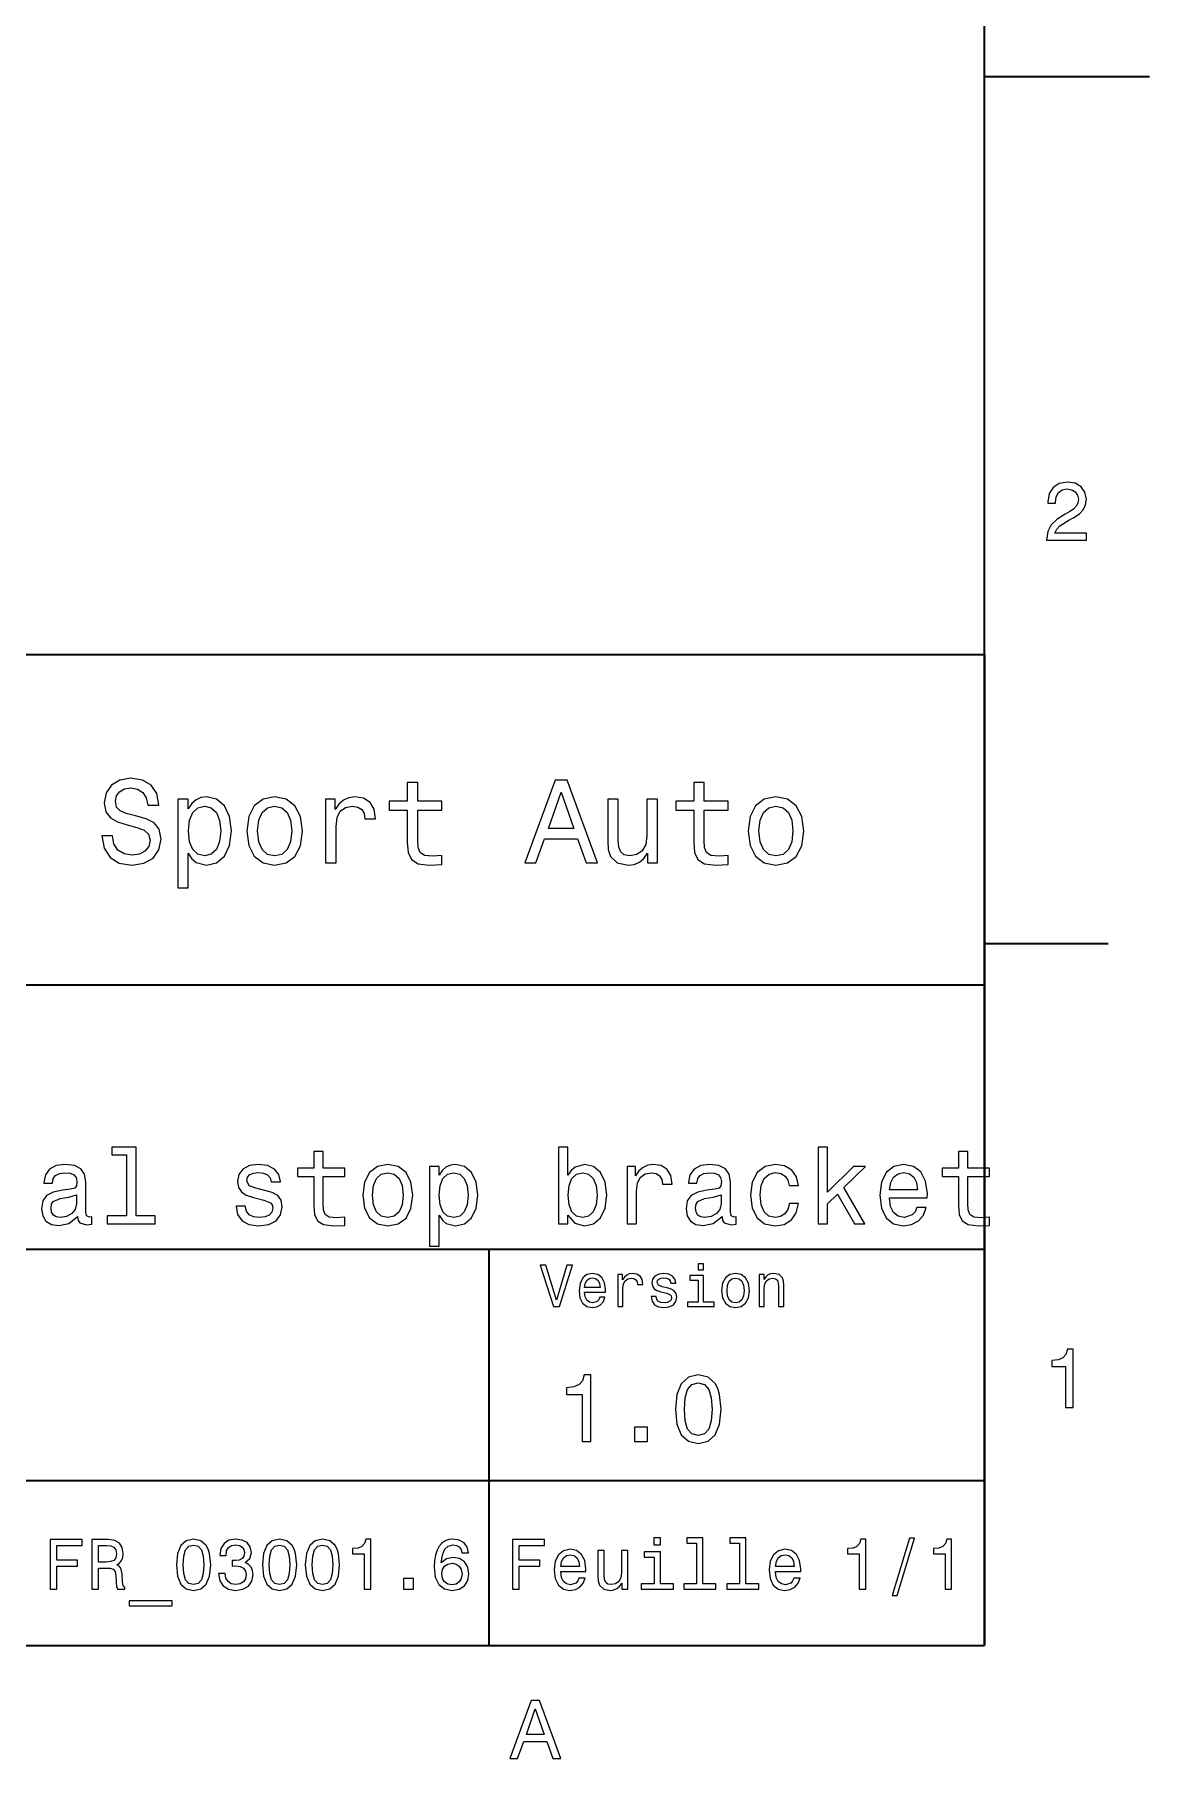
# Model space of a CAD drawing. Extents: x 0 to 297, y 0 to 210.
# Drawn here: x 229.5 to 297, y 3.2 to 107.5 of the extents above; entities that cross this region are included whole.
import ezdxf

# ---------------------------------------------------------------- set-up
doc = ezdxf.new("R2010")
doc.units = 0

msp = doc.modelspace()

# ---------------------------------------------------------------- linework, layer by layer
at = {"color": 7, "lineweight": 35}
for p, q in [((287, 10), (287, 200)), ((97, 70), (287, 70)), ((287, 70), (287, 10)), ((162, 50), (287, 50)), ((162, 34), (287, 34)), ((257, 10), (257, 34)), ((162, 20), (287, 20)), ((10, 10), (287, 10)), ((97, 10), (287, 10))]:
    msp.add_line(p, q, dxfattribs=at)
at = {"color": 7, "lineweight": 35, "ltscale": 0.25}
msp.add_line((287, 105), (297, 105), dxfattribs=at)
at = {"color": 7, "lineweight": 35, "ltscale": 0.1875}
msp.add_line((287, 52.5), (294.5, 52.5), dxfattribs=at)
at = {"color": 7, "lineweight": 13}
for points in [[(290.76947, 76.916786), (293.175079, 76.916786), (293.175079, 77.350502), (291.273773, 77.350502), (291.3797, 77.587532), (291.561249, 77.784218), (292.121033, 78.142288), (292.418579, 78.293587), (292.751434, 78.510445), (292.988464, 78.762604), (293.124634, 79.060158), (293.175079, 79.398056), (293.089355, 79.821686), (292.852325, 80.154541), (292.489197, 80.366356), (292.020172, 80.442001), (291.536041, 80.35627), (291.167877, 80.119232), (290.930847, 79.740997), (290.850159, 79.241714), (290.850159, 79.171112), (291.309082, 79.171112), (291.309082, 79.211456), (291.354462, 79.554398), (291.490631, 79.806557), (291.707489, 79.967941), (291.994965, 80.023415), (292.287476, 79.972984), (292.504333, 79.846901), (292.645538, 79.650215), (292.695984, 79.403099), (292.660675, 79.171112), (292.56485, 78.974426), (292.403473, 78.802956), (292.181549, 78.651657), (291.884003, 78.490273), (291.389771, 78.177589), (291.041779, 77.844742), (290.835022, 77.441284), (290.76947, 76.931915)], [(234.20462, 59.030979), (233.548996, 59.030979), (233.693085, 58.267288), (234.053314, 57.70533), (234.608078, 57.366714), (235.357361, 57.244236), (236.099426, 57.359509), (236.654175, 57.67651), (237.007202, 58.17363), (237.136902, 58.82925), (237.028824, 59.420029), (236.726227, 59.801872), (236.236313, 60.054031), (235.580704, 60.241352), (235.018738, 60.378242), (234.651306, 60.536743), (234.442368, 60.767288), (234.377533, 61.127522), (234.442368, 61.451729), (234.629684, 61.696686), (234.917877, 61.862389), (235.314133, 61.920029), (235.71759, 61.84798), (236.034592, 61.653458), (236.24353, 61.32925), (236.344391, 60.889767), (237, 60.889767), (237, 60.904179), (236.884735, 61.581409), (236.546112, 62.085732), (236.01297, 62.402737), (235.292511, 62.510807), (234.644104, 62.402737), (234.139771, 62.100143), (233.815567, 61.631844), (233.700287, 61.026657), (233.793961, 60.486309), (234.067734, 60.118874), (234.5, 59.873917), (235.09079, 59.6866), (235.674362, 59.520893), (236.113831, 59.362389), (236.380402, 59.131844), (236.47406, 58.757202), (236.387619, 58.375359), (236.164276, 58.087173), (235.825653, 57.907059), (235.386169, 57.849422), (234.896255, 57.928673), (234.521622, 58.159222), (234.283875, 58.533859)], [(252.05043, 60.579971), (252.05043, 58.64193), (252.093658, 58.015129), (252.29538, 57.582851), (252.698853, 57.330688), (253.383286, 57.244236), (254.132568, 57.280258), (254.132568, 57.827808), (253.585022, 57.78458), (253.087891, 57.842216), (252.82132, 58.022331), (252.706055, 58.324928), (252.684448, 58.75), (252.684448, 60.579971), (254.132568, 60.579971), (254.132568, 61.120316), (252.684448, 61.120316), (252.684448, 62.251438), (252.05043, 62.251438), (252.05043, 61.120316), (250.955322, 61.120316), (250.955322, 60.579971)], [(259.175781, 57.381123), (259.838623, 57.381123), (260.364563, 58.850864), (262.360229, 58.850864), (262.886169, 57.381123), (263.563416, 57.381123), (261.733429, 62.388329), (260.998566, 62.388329)], [(260.595093, 59.463257), (261.365997, 61.667866), (262.136902, 59.463257)], [(269.399109, 60.579971), (269.399109, 58.64193), (269.442352, 58.015129), (269.644073, 57.582851), (270.047546, 57.330688), (270.731995, 57.244236), (271.481262, 57.280258), (271.481262, 57.827808), (270.933716, 57.78458), (270.436584, 57.842216), (270.170013, 58.022331), (270.054749, 58.324928), (270.033142, 58.75), (270.033142, 60.579971), (271.481262, 60.579971), (271.481262, 61.120316), (270.033142, 61.120316), (270.033142, 62.251438), (269.399109, 62.251438), (269.399109, 61.120316), (268.304016, 61.120316), (268.304016, 60.579971)], [(238.786743, 60.652016), (238.786743, 61.25), (238.15274, 61.25), (238.15274, 55.882565), (238.786743, 55.882565), (238.786743, 57.971901), (239.010101, 57.633286), (239.262253, 57.409943), (239.896271, 57.244236), (240.50145, 57.381123), (240.976959, 57.791786), (241.286743, 58.440201), (241.402023, 59.319164), (241.286743, 60.190922), (240.976959, 60.839336), (240.50145, 61.242794), (239.896271, 61.386887), (239.550446, 61.343658), (239.255051, 61.206772), (239.002899, 60.976223)], [(239.788193, 57.8134), (239.363129, 57.907059), (239.053314, 58.195244), (238.858795, 58.663544), (238.793945, 59.319164), (238.858795, 59.967579), (239.053314, 60.435879), (239.363129, 60.716858), (239.788193, 60.817722), (240.177246, 60.716858), (240.48703, 60.428673), (240.681564, 59.960373), (240.753601, 59.319164), (240.681564, 58.67075), (240.48703, 58.195244), (240.177246, 57.907059)], [(242.338623, 59.311958), (242.453888, 58.432995), (242.785309, 57.78458), (243.311249, 57.381123), (244.017303, 57.244236), (244.716141, 57.381123), (245.242081, 57.777374), (245.573486, 58.425793), (245.695969, 59.311958), (245.573486, 60.190922), (245.242081, 60.846542), (244.716141, 61.242794), (244.017303, 61.386887), (243.311249, 61.242794), (242.785309, 60.839336), (242.453888, 60.190922)], [(242.98703, 59.319164), (243.05188, 59.967579), (243.253601, 60.435879), (243.57782, 60.72406), (244.017303, 60.824928), (244.449585, 60.72406), (244.773773, 60.443081), (244.97551, 59.967579), (245.047546, 59.319164), (244.97551, 58.663544), (244.773773, 58.188038), (244.449585, 57.899853), (244.017303, 57.806194), (243.57782, 57.899853), (243.253601, 58.188038), (243.05188, 58.663544)], [(247.100861, 57.381123), (247.734863, 57.381123), (247.734863, 59.592937), (247.799713, 60.12608), (247.994232, 60.507923), (248.311249, 60.738472), (248.736313, 60.817722), (249.053314, 60.767288), (249.291077, 60.623199), (249.435165, 60.378242), (249.485596, 60.046829), (250.126801, 60.046829), (250.040344, 60.630402), (249.802597, 61.048271), (249.406342, 61.30043), (248.865997, 61.386887), (248.498566, 61.32925), (248.181549, 61.185158), (247.900574, 60.940201), (247.677246, 60.608788), (247.677246, 61.25), (247.100861, 61.25)], [(267.194519, 61.25), (266.560516, 61.25), (266.560516, 59.016571), (266.488464, 58.497837), (266.279541, 58.123196), (265.955322, 57.892651), (265.530243, 57.820602), (265.19165, 57.878242), (264.975494, 58.051151), (264.853027, 58.346542), (264.824219, 58.764408), (264.824219, 61.25), (264.190186, 61.25), (264.190186, 58.706772), (264.211792, 58.195244), (264.348694, 57.770172), (264.766571, 57.381123), (265.436584, 57.244236), (265.796814, 57.294666), (266.106628, 57.424351), (266.373199, 57.647694), (266.589325, 57.971901), (266.589325, 57.381123), (267.194519, 57.381123)], [(272.698853, 59.311958), (272.814117, 58.432995), (273.145508, 57.78458), (273.671448, 57.381123), (274.377502, 57.244236), (275.076355, 57.381123), (275.602295, 57.777374), (275.933716, 58.425793), (276.056183, 59.311958), (275.933716, 60.190922), (275.602295, 60.846542), (275.076355, 61.242794), (274.377502, 61.386887), (273.671448, 61.242794), (273.145508, 60.839336), (272.814117, 60.190922)], [(273.34726, 59.319164), (273.412109, 59.967579), (273.613831, 60.435879), (273.938019, 60.72406), (274.377502, 60.824928), (274.809784, 60.72406), (275.134003, 60.443081), (275.335724, 59.967579), (275.407776, 59.319164), (275.335724, 58.663544), (275.134003, 58.188038), (274.809784, 57.899853), (274.377502, 57.806194), (273.938019, 57.899853), (273.613831, 58.188038), (273.412109, 58.663544)], [(235.051163, 39.706051), (235.051163, 36.010086), (233.877533, 36.010086), (233.877533, 35.530258), (236.78891, 35.530258), (236.78891, 36.010086), (235.621765, 36.010086), (235.621765, 40.185879), (234.156342, 40.185879), (234.156342, 39.706051)], [(246.391937, 38.409222), (246.391937, 36.664986), (246.430847, 36.100864), (246.612396, 35.711815), (246.97551, 35.484871), (247.591507, 35.407059), (248.265854, 35.43948), (248.265854, 35.932274), (247.773056, 35.893372), (247.325653, 35.945244), (247.085739, 36.107349), (246.981995, 36.379681), (246.96254, 36.762245), (246.96254, 38.409222), (248.265854, 38.409222), (248.265854, 38.895531), (246.96254, 38.895531), (246.96254, 39.913544), (246.391937, 39.913544), (246.391937, 38.895531), (245.406342, 38.895531), (245.406342, 38.409222)], [(261.778809, 36.068443), (262.200287, 35.569164), (262.777374, 35.407059), (263.322052, 35.530258), (263.75647, 35.899857), (264.028809, 36.489914), (264.132568, 37.274494), (264.028809, 38.059078), (263.75, 38.642651), (263.322052, 39.005764), (262.777374, 39.135445), (262.206787, 38.966858), (261.973328, 38.759365), (261.778809, 38.480545), (261.778809, 40.185879), (261.208221, 40.185879), (261.208221, 35.530258), (261.778809, 35.530258)], [(276.932281, 35.530258), (277.502869, 35.530258), (277.502869, 36.755764), (278.099426, 37.332851), (279.123901, 35.530258), (279.765869, 35.530258), (278.488464, 37.728386), (279.798279, 39.012245), (279.078522, 39.012245), (277.502869, 37.443081), (277.502869, 40.185879), (276.932281, 40.185879)], [(285.426514, 38.409222), (285.426514, 36.664986), (285.465424, 36.100864), (285.646973, 35.711815), (286.010071, 35.484871), (286.626099, 35.407059), (287.300415, 35.43948), (287.300415, 35.932274), (286.807617, 35.893372), (286.360229, 35.945244), (286.1203, 36.107349), (286.016571, 36.379681), (285.997131, 36.762245), (285.997131, 38.409222), (287.300415, 38.409222), (287.300415, 38.895531), (285.997131, 38.895531), (285.997131, 39.913544), (285.426514, 39.913544), (285.426514, 38.895531), (284.440918, 38.895531), (284.440918, 38.409222)], [(232.081421, 35.98415), (232.081421, 35.964695), (232.113831, 35.744236), (232.211105, 35.588615), (232.619598, 35.465416), (232.937317, 35.517288), (232.937317, 35.958214), (232.801163, 35.938759), (232.619598, 36.023052), (232.587189, 36.282421), (232.587189, 38.085014), (232.509369, 38.545387), (232.282425, 38.869595), (231.886902, 39.064121), (231.329254, 39.135445), (230.784592, 39.057636), (230.382568, 38.837173), (230.1297, 38.493515), (230.045395, 38.039623), (230.045395, 38.000721), (230.557648, 38.000721), (230.603027, 38.273052), (230.745682, 38.467579), (230.979111, 38.584293), (231.309814, 38.629681), (231.627533, 38.59726), (231.854477, 38.5), (231.990631, 38.331409), (232.036041, 38.09798), (232.010101, 37.825645), (231.906342, 37.68948), (231.646973, 37.624638), (231.160675, 37.572765), (230.603027, 37.456051), (230.207489, 37.248558), (229.97406, 36.924351), (229.90274, 36.444523), (229.96759, 36.016571), (230.168594, 35.698845), (230.492798, 35.497837), (230.940216, 35.426514), (231.543243, 35.562679)], [(243.42868, 37.559795), (242.877533, 37.68948), (242.469025, 37.838615), (242.332855, 38.143372), (242.371765, 38.357346), (242.507935, 38.512966), (242.728394, 38.610229), (243.046112, 38.649136), (243.350861, 38.610229), (243.59079, 38.493515), (243.746399, 38.318443), (243.811249, 38.085014), (244.368881, 38.085014), (244.368881, 38.09798), (244.271622, 38.519451), (244.005768, 38.850143), (243.59079, 39.057636), (243.046112, 39.135445), (242.494965, 39.057636), (242.092941, 38.843658), (241.840057, 38.525936), (241.762253, 38.123917), (241.820618, 37.734871), (242.002167, 37.462536), (242.300446, 37.268009), (242.734879, 37.131844), (243.370331, 36.976223), (243.759369, 36.814121), (243.863129, 36.684437), (243.902023, 36.489914), (243.843658, 36.25), (243.688049, 36.068443), (243.435165, 35.951729), (243.097992, 35.912823), (242.741364, 35.951729), (242.481995, 36.087894), (242.306915, 36.308357), (242.235596, 36.61311), (241.684448, 36.61311), (241.775223, 36.094379), (242.041077, 35.7183), (242.46254, 35.491352), (243.046112, 35.407059), (243.655624, 35.491352), (244.103027, 35.7183), (244.375366, 36.081409), (244.472626, 36.554752), (244.401306, 36.963257), (244.200287, 37.242073), (243.869598, 37.42363)], [(249.361679, 37.268009), (249.465424, 36.476944), (249.763702, 35.893372), (250.23703, 35.530258), (250.872482, 35.407059), (251.501434, 35.530258), (251.974792, 35.886887), (252.273056, 36.470459), (252.383301, 37.268009), (252.273056, 38.059078), (251.974792, 38.649136), (251.501434, 39.005764), (250.872482, 39.135445), (250.23703, 39.005764), (249.763702, 38.642651), (249.465424, 38.059078)], [(249.945251, 37.274494), (250.003601, 37.858067), (250.185165, 38.279537), (250.476959, 38.538902), (250.872482, 38.629681), (251.261536, 38.538902), (251.553314, 38.286022), (251.734863, 37.858067), (251.799713, 37.274494), (251.734863, 36.684437), (251.553314, 36.256481), (251.261536, 35.997116), (250.872482, 35.912823), (250.476959, 35.997116), (250.185165, 36.256481), (250.003601, 36.684437)], [(253.971909, 38.474064), (253.971909, 39.012245), (253.401306, 39.012245), (253.401306, 34.181557), (253.971909, 34.181557), (253.971909, 36.061958), (254.172913, 35.757202), (254.399857, 35.556194), (254.970459, 35.407059), (255.515137, 35.530258), (255.943085, 35.899857), (256.221924, 36.483429), (256.325653, 37.274494), (256.221924, 38.059078), (255.943085, 38.642651), (255.515137, 39.005764), (254.970459, 39.135445), (254.659225, 39.096542), (254.393372, 38.973343), (254.166428, 38.76585)], [(254.873199, 35.919308), (254.490631, 36.003601), (254.211823, 36.262966), (254.036743, 36.684437), (253.978394, 37.274494), (254.036743, 37.858067), (254.211823, 38.279537), (254.490631, 38.532421), (254.873199, 38.623199), (255.223343, 38.532421), (255.502167, 38.273052), (255.677246, 37.851585), (255.742081, 37.274494), (255.677246, 36.690922), (255.502167, 36.262966), (255.223343, 36.003601)], [(263.549011, 37.274494), (263.484161, 36.690922), (263.309082, 36.262966), (263.030273, 36.003601), (262.680115, 35.919308), (262.297546, 36.003601), (262.018738, 36.262966), (261.843658, 36.684437), (261.785309, 37.274494), (261.843658, 37.858067), (262.018738, 38.279537), (262.297546, 38.532421), (262.680115, 38.623199), (263.030273, 38.532421), (263.309082, 38.273052), (263.484161, 37.851585)], [(265.358063, 35.530258), (265.92868, 35.530258), (265.92868, 37.520893), (265.98703, 38.000721), (266.162109, 38.344379), (266.447418, 38.551872), (266.829956, 38.623199), (267.115265, 38.577808), (267.329254, 38.448124), (267.458923, 38.227665), (267.504333, 37.929394), (268.081421, 37.929394), (268.003601, 38.454609), (267.789612, 38.830692), (267.432983, 39.057636), (266.946686, 39.135445), (266.615997, 39.083572), (266.330688, 38.953888), (266.07782, 38.733429), (265.876801, 38.435158), (265.876801, 39.012245), (265.358063, 39.012245)], [(271.115997, 35.98415), (271.115997, 35.964695), (271.148407, 35.744236), (271.245667, 35.588615), (271.654175, 35.465416), (271.971893, 35.517288), (271.971893, 35.958214), (271.835754, 35.938759), (271.654175, 36.023052), (271.621765, 36.282421), (271.621765, 38.085014), (271.543945, 38.545387), (271.317017, 38.869595), (270.921478, 39.064121), (270.363831, 39.135445), (269.819153, 39.057636), (269.417145, 38.837173), (269.164276, 38.493515), (269.079956, 38.039623), (269.079956, 38.000721), (269.592224, 38.000721), (269.637604, 38.273052), (269.780273, 38.467579), (270.013672, 38.584293), (270.344391, 38.629681), (270.662109, 38.59726), (270.889038, 38.5), (271.025208, 38.331409), (271.070618, 38.09798), (271.044678, 37.825645), (270.940918, 37.68948), (270.681549, 37.624638), (270.195251, 37.572765), (269.637604, 37.456051), (269.242065, 37.248558), (269.008636, 36.924351), (268.937317, 36.444523), (269.002167, 36.016571), (269.203186, 35.698845), (269.527374, 35.497837), (269.974792, 35.426514), (270.57782, 35.562679)], [(275.168579, 37.858067), (275.732727, 37.858067), (275.615997, 38.376801), (275.337158, 38.785301), (274.90274, 39.038185), (274.338623, 39.135445), (273.716125, 39.005764), (273.242798, 38.642651), (272.944519, 38.052593), (272.84079, 37.261528), (272.938049, 36.476944), (273.229828, 35.893372), (273.690186, 35.530258), (274.319153, 35.407059), (274.876801, 35.504322), (275.311249, 35.776657), (275.609497, 36.204609), (275.739197, 36.775215), (275.194519, 36.775215), (275.09726, 36.412102), (274.91571, 36.139767), (274.656342, 35.97118), (274.338623, 35.919308), (273.943085, 36.003601), (273.657776, 36.262966), (273.482727, 36.684437), (273.424347, 37.280979), (273.482727, 37.864552), (273.664276, 38.286022), (273.956055, 38.545387), (274.338623, 38.636166), (274.675781, 38.577808), (274.92868, 38.428673), (275.09726, 38.182274)], [(281.257202, 37.105907), (283.539612, 37.105907), (283.546112, 37.371758), (283.442352, 38.117435), (283.157043, 38.675072), (282.703186, 39.012245), (282.100159, 39.135445), (281.510071, 39.005764), (281.056213, 38.642651), (280.764404, 38.052593), (280.660645, 37.274494), (280.757935, 36.476944), (281.049713, 35.893372), (281.497131, 35.530258), (282.080688, 35.407059), (282.586456, 35.491352), (283.001434, 35.711815), (283.306213, 36.061958), (283.481262, 36.528816), (282.917145, 36.528816), (282.800415, 36.269451), (282.631836, 36.074928), (282.152008, 35.919308), (281.78241, 35.990631), (281.503601, 36.217579), (281.322052, 36.587173), (281.257202, 37.086452)], [(281.257202, 37.585735), (281.328522, 38.033138), (281.503601, 38.363831), (281.76947, 38.564842), (282.119598, 38.636166), (282.463257, 38.564842), (282.729095, 38.363831), (282.891205, 38.033138), (282.949585, 37.585735)], [(232.016571, 36.749279), (231.938766, 36.412102), (231.731277, 36.152737), (231.420044, 35.98415), (231.037476, 35.925793), (230.791077, 35.958214), (230.615997, 36.061958), (230.505768, 36.243515), (230.473358, 36.496395), (230.499283, 36.723343), (230.603027, 36.885445), (231.018021, 37.067001), (231.543243, 37.14481), (232.016571, 37.30043)], [(271.051147, 36.749279), (270.973328, 36.412102), (270.765869, 36.152737), (270.45462, 35.98415), (270.072052, 35.925793), (269.825653, 35.958214), (269.650574, 36.061958), (269.540344, 36.243515), (269.507935, 36.496395), (269.533875, 36.723343), (269.637604, 36.885445), (270.052612, 37.067001), (270.57782, 37.14481), (271.051147, 37.30043)], [(261.71109, 33.03458), (261.08429, 30.905619), (260.439484, 33.03458), (260.09726, 33.03458), (260.904175, 30.530979), (261.264404, 30.530979), (262.053314, 33.03458)], [(262.784576, 31.40634), (264.052582, 31.40634), (264.056183, 31.554033), (263.998566, 31.9683), (263.840057, 32.278099), (263.587891, 32.465416), (263.252869, 32.533859), (262.925079, 32.461815), (262.672913, 32.260086), (262.510803, 31.932276), (262.453156, 31.5), (262.507202, 31.056915), (262.669312, 30.732708), (262.917877, 30.530979), (263.242065, 30.462536), (263.523041, 30.509365), (263.753601, 30.631844), (263.922913, 30.826368), (264.020172, 31.085733), (263.706787, 31.085733), (263.641937, 30.941643), (263.548279, 30.833572), (263.281708, 30.747118), (263.076355, 30.786743), (262.921478, 30.912823), (262.820618, 31.118155), (262.784576, 31.395533)], [(264.794678, 30.530979), (265.111664, 30.530979), (265.111664, 31.636887), (265.144104, 31.903458), (265.241364, 32.094379), (265.399841, 32.209652), (265.612396, 32.249279), (265.770905, 32.224064), (265.889771, 32.152016), (265.961823, 32.029537), (265.98703, 31.863832), (266.307648, 31.863832), (266.264404, 32.155621), (266.145538, 32.364552), (265.947418, 32.490635), (265.677246, 32.533859), (265.49353, 32.505043), (265.335022, 32.432995), (265.194519, 32.310516), (265.082855, 32.144814), (265.082855, 32.465416), (264.794678, 32.465416)], [(267.791779, 31.658501), (267.485596, 31.730547), (267.258636, 31.8134), (267.182983, 31.982708), (267.20462, 32.101585), (267.280273, 32.188038), (267.40274, 32.242073), (267.579254, 32.263687), (267.748566, 32.242073), (267.881836, 32.177231), (267.968292, 32.079971), (268.004333, 31.950287), (268.314117, 31.950287), (268.314117, 31.957493), (268.260101, 32.191643), (268.112396, 32.375359), (267.881836, 32.490635), (267.579254, 32.533859), (267.273041, 32.490635), (267.049713, 32.371758), (266.90921, 32.195244), (266.865997, 31.971901), (266.898407, 31.755764), (266.999268, 31.604465), (267.164978, 31.496397), (267.406342, 31.420748), (267.759369, 31.334293), (267.975494, 31.244236), (268.033142, 31.17219), (268.054749, 31.064121), (268.022339, 30.930836), (267.935883, 30.829971), (267.79538, 30.765129), (267.608063, 30.743515), (267.409943, 30.765129), (267.265839, 30.840778), (267.168579, 30.963255), (267.128967, 31.132565), (266.822754, 31.132565), (266.873199, 30.844379), (267.020905, 30.635447), (267.255035, 30.509365), (267.579254, 30.462536), (267.917877, 30.509365), (268.166412, 30.635447), (268.317719, 30.837175), (268.371765, 31.100143), (268.332123, 31.327089), (268.220459, 31.481987), (268.036743, 31.582851)], [(269.981995, 30.79755), (269.981995, 32.400574), (269.167877, 32.400574), (269.167877, 32.130402), (269.664978, 32.130402), (269.664978, 30.79755), (269.016571, 30.79755), (269.016571, 30.530979), (270.637604, 30.530979), (270.637604, 30.79755)], [(269.992798, 33.117435), (269.657776, 33.117435), (269.657776, 32.757202), (269.992798, 32.757202)], [(271.087891, 31.496397), (271.145538, 31.056915), (271.311249, 30.732708), (271.574219, 30.530979), (271.927246, 30.462536), (272.276672, 30.530979), (272.539612, 30.729107), (272.705322, 31.053314), (272.766571, 31.496397), (272.705322, 31.935879), (272.539612, 32.263687), (272.276672, 32.461815), (271.927246, 32.533859), (271.574219, 32.461815), (271.311249, 32.260086), (271.145538, 31.935879)], [(273.350159, 30.530979), (273.667145, 30.530979), (273.667145, 31.647694), (273.699554, 31.903458), (273.804047, 32.090778), (273.966125, 32.206051), (274.182281, 32.249279), (274.355194, 32.213257), (274.463257, 32.115993), (274.517303, 31.95389), (274.535309, 31.737751), (274.535309, 30.530979), (274.852295, 30.530979), (274.852295, 31.802593), (274.837891, 32.058357), (274.773041, 32.270893), (274.560516, 32.465416), (274.229095, 32.533859), (274.04538, 32.508644), (273.890503, 32.440201), (273.757202, 32.324928), (273.65274, 32.170029), (273.65274, 32.465416), (273.350159, 32.465416)], [(262.784576, 31.672911), (262.824219, 31.921469), (262.921478, 32.105186), (263.069153, 32.216858), (263.263702, 32.256485), (263.45462, 32.216858), (263.602295, 32.105186), (263.692352, 31.921469), (263.724792, 31.672911)], [(271.412109, 31.5), (271.444519, 31.824207), (271.54538, 32.058357), (271.707489, 32.20245), (271.927246, 32.25288), (272.143372, 32.20245), (272.305481, 32.061958), (272.406342, 31.824207), (272.442352, 31.5), (272.406342, 31.17219), (272.305481, 30.934437), (272.143372, 30.790344), (271.927246, 30.743515), (271.707489, 30.790344), (271.54538, 30.934437), (271.444519, 31.17219)], [(291.909241, 24.416786), (292.368164, 24.416786), (292.368164, 27.942001), (292.025208, 27.942001), (291.934448, 27.634365), (291.752899, 27.427593), (291.475525, 27.306557), (291.092224, 27.266211), (291.092224, 26.90814), (291.909241, 26.90814)], [(262.631134, 22.360231), (263.155609, 22.360231), (263.155609, 26.38905), (262.763702, 26.38905), (262.659943, 26.037464), (262.452454, 25.801153), (262.135437, 25.662825), (261.697418, 25.616714), (261.697418, 25.207493), (262.631134, 25.207493)], [(268.285309, 24.314121), (268.371765, 23.409224), (268.642639, 22.763689), (269.074921, 22.371759), (269.674347, 22.244957), (270.268005, 22.371759), (270.700287, 22.763689), (270.965424, 23.409224), (271.057648, 24.314121), (270.965424, 25.213257), (270.855896, 25.570606), (270.700287, 25.864553), (270.268005, 26.256485), (269.674347, 26.38905), (269.074921, 26.256485), (268.642639, 25.858791), (268.371765, 25.213257)], [(268.838623, 24.314121), (268.884735, 25.011528), (269.028809, 25.51297), (269.288177, 25.806917), (269.674347, 25.910664), (270.054749, 25.806917), (270.314117, 25.51297), (270.458221, 25.011528), (270.504333, 24.314121), (270.458221, 23.610952), (270.314117, 23.10951), (270.054749, 22.815563), (269.674347, 22.717581), (269.288177, 22.815563), (269.028809, 23.10951), (268.884735, 23.610952)], [(265.806915, 22.360231), (266.602295, 22.360231), (266.602295, 23.219021), (265.806915, 23.219021)], [(230.414978, 13.428675), (230.817001, 13.428675), (230.817001, 14.807637), (232.079254, 14.807637), (232.079254, 15.166427), (230.817001, 15.166427), (230.817001, 16.065563), (232.368881, 16.065563), (232.368881, 16.428675), (230.414978, 16.428675)], [(232.939484, 13.428675), (233.341492, 13.428675), (233.341492, 14.695246), (233.752167, 14.695246), (234.054749, 14.682277), (234.244965, 14.621758), (234.348709, 14.479107), (234.391937, 14.224064), (234.413544, 13.835014), (234.439484, 13.579971), (234.491348, 13.428675), (234.945251, 13.428675), (234.945251, 13.510807), (234.845825, 13.631845), (234.811234, 13.856628), (234.780975, 14.340778), (234.707489, 14.699568), (234.608063, 14.81196), (234.452454, 14.894093), (234.625366, 15.002162), (234.746399, 15.153459), (234.824203, 15.34366), (234.850143, 15.572767), (234.789627, 15.93588), (234.616714, 16.208214), (234.331406, 16.372478), (233.942368, 16.428675), (232.939484, 16.428675)], [(233.829971, 16.061239), (234.093658, 16.035303), (234.279541, 15.953171), (234.396255, 15.801874), (234.435165, 15.564121), (234.391937, 15.313401), (234.275223, 15.162104), (234.07637, 15.084294), (233.804031, 15.06268), (233.341492, 15.06268), (233.341492, 16.061239)], [(238.066284, 14.894093), (238.131119, 14.215418), (238.33429, 13.731268), (238.658508, 13.43732), (239.108063, 13.342219), (239.553314, 13.43732), (239.877518, 13.731268), (240.07637, 14.215418), (240.145538, 14.894093), (240.07637, 15.568444), (239.994232, 15.836456), (239.877518, 16.056917), (239.553314, 16.350864), (239.108063, 16.450289), (238.658508, 16.350864), (238.33429, 16.052593), (238.131119, 15.568444)], [(238.481262, 14.894093), (238.515854, 15.417148), (238.623917, 15.793228), (238.818451, 16.013689), (239.108063, 16.091499), (239.393372, 16.013689), (239.587891, 15.793228), (239.695969, 15.417148), (239.730545, 14.894093), (239.695969, 14.366715), (239.587891, 13.990634), (239.393372, 13.770173), (239.108063, 13.696686), (238.818451, 13.770173), (238.623917, 13.990634), (238.515854, 14.366715)], [(240.621033, 14.371037), (240.621033, 14.340778), (240.690201, 13.925793), (240.893372, 13.614553), (241.213257, 13.415707), (241.636887, 13.342219), (242.086456, 13.415707), (242.42363, 13.605908), (242.639771, 13.908502), (242.717575, 14.297551), (242.682999, 14.552594), (242.587891, 14.760087), (242.432281, 14.92003), (242.224792, 15.036744), (242.505768, 15.270173), (242.605194, 15.641932), (242.540344, 15.979107), (242.354462, 16.23415), (242.05188, 16.394093), (241.636887, 16.450289), (241.247833, 16.381124), (240.94957, 16.190922), (240.755051, 15.888329), (240.690201, 15.486312), (240.690201, 15.456053), (241.074921, 15.456053), (241.109512, 15.73271), (241.221909, 15.931557), (241.403458, 16.052593), (241.658508, 16.095821), (241.883286, 16.061239), (242.047546, 15.970462), (242.146973, 15.823487), (242.185883, 15.62464), (242.146973, 15.412825), (242.043228, 15.270173), (241.861679, 15.183718), (241.61528, 15.157782), (241.446686, 15.162104), (241.446686, 14.820605), (241.658508, 14.829251), (241.930832, 14.790346), (242.134003, 14.6866), (242.255051, 14.518012), (242.298279, 14.297551), (242.250717, 14.04683), (242.125366, 13.860951), (241.926514, 13.744237), (241.662827, 13.705332), (241.390488, 13.748559), (241.19165, 13.878242), (241.066284, 14.085735), (241.018738, 14.371037)], [(243.270889, 14.894093), (243.335739, 14.215418), (243.53891, 13.731268), (243.863113, 13.43732), (244.312683, 13.342219), (244.757919, 13.43732), (245.082138, 13.731268), (245.280975, 14.215418), (245.350143, 14.894093), (245.280975, 15.568444), (245.198853, 15.836456), (245.082138, 16.056917), (244.757919, 16.350864), (244.312683, 16.450289), (243.863113, 16.350864), (243.53891, 16.052593), (243.335739, 15.568444)], [(243.685883, 14.894093), (243.720459, 15.417148), (243.828537, 15.793228), (244.023056, 16.013689), (244.312683, 16.091499), (244.597977, 16.013689), (244.792511, 15.793228), (244.900574, 15.417148), (244.935165, 14.894093), (244.900574, 14.366715), (244.792511, 13.990634), (244.597977, 13.770173), (244.312683, 13.696686), (244.023056, 13.770173), (243.828537, 13.990634), (243.720459, 14.366715)], [(245.873199, 14.894093), (245.938034, 14.215418), (246.141205, 13.731268), (246.465424, 13.43732), (246.914978, 13.342219), (247.360229, 13.43732), (247.684433, 13.731268), (247.883286, 14.215418), (247.952454, 14.894093), (247.883286, 15.568444), (247.801147, 15.836456), (247.684433, 16.056917), (247.360229, 16.350864), (246.914978, 16.450289), (246.465424, 16.350864), (246.141205, 16.052593), (245.938034, 15.568444)], [(246.288177, 14.894093), (246.322769, 15.417148), (246.430832, 15.793228), (246.625366, 16.013689), (246.914978, 16.091499), (247.200287, 16.013689), (247.394806, 15.793228), (247.502884, 15.417148), (247.53746, 14.894093), (247.502884, 14.366715), (247.394806, 13.990634), (247.200287, 13.770173), (246.914978, 13.696686), (246.625366, 13.770173), (246.430832, 13.990634), (246.322769, 14.366715)], [(249.439484, 13.428675), (249.832855, 13.428675), (249.832855, 16.450289), (249.53891, 16.450289), (249.46109, 16.1866), (249.305481, 16.009367), (249.067719, 15.905621), (248.739197, 15.871038), (248.739197, 15.564121), (249.439484, 15.564121)], [(255.759369, 15.620317), (255.677231, 15.970462), (255.48703, 16.229828), (255.193085, 16.394093), (254.812683, 16.450289), (254.557648, 16.420029), (254.337173, 16.337896), (254.142654, 16.203892), (253.978394, 16.013689), (253.848709, 15.775937), (253.753601, 15.486312), (253.693085, 15.144814), (253.675797, 14.760087), (253.744965, 14.146254), (253.956772, 13.701009), (254.298279, 13.432998), (254.765137, 13.342219), (255.184448, 13.42003), (255.504333, 13.623199), (255.711823, 13.943084), (255.785309, 14.349424), (255.711823, 14.760087), (255.51297, 15.075649), (255.206055, 15.274496), (254.825653, 15.34366), (254.414993, 15.257205), (254.108078, 15.010807), (254.172913, 15.486312), (254.311249, 15.82781), (254.523056, 16.030981), (254.817001, 16.100145), (255.033142, 16.065563), (255.197403, 15.974785), (255.305481, 15.823487), (255.361679, 15.620317)], [(258.414978, 13.428675), (258.817017, 13.428675), (258.817017, 14.807637), (260.079254, 14.807637), (260.079254, 15.166427), (258.817017, 15.166427), (258.817017, 16.065563), (260.368866, 16.065563), (260.368866, 16.428675), (258.414978, 16.428675)], [(261.341492, 14.479107), (262.863098, 14.479107), (262.867432, 14.656341), (262.798279, 15.153459), (262.608063, 15.525217), (262.305481, 15.75), (261.903473, 15.832133), (261.510101, 15.745678), (261.207489, 15.503603), (261.01297, 15.110231), (260.943817, 14.591499), (261.008636, 14.059798), (261.203156, 13.67075), (261.501434, 13.428675), (261.890503, 13.346542), (262.227661, 13.402739), (262.504333, 13.549712), (262.707489, 13.783141), (262.824219, 14.09438), (262.44812, 14.09438), (262.370331, 13.92147), (262.257935, 13.791787), (261.938049, 13.688041), (261.69165, 13.735591), (261.505768, 13.886888), (261.384735, 14.133286), (261.341492, 14.466139)], [(265.400574, 15.75), (265.020172, 15.75), (265.020172, 14.409943), (264.976959, 14.098703), (264.851593, 13.873919), (264.657074, 13.735591), (264.402008, 13.692364), (264.198853, 13.726946), (264.069153, 13.830692), (263.995667, 14.007925), (263.978394, 14.258646), (263.978394, 15.75), (263.597992, 15.75), (263.597992, 14.224064), (263.610962, 13.917148), (263.693085, 13.662104), (263.943817, 13.428675), (264.345825, 13.346542), (264.561951, 13.376801), (264.747833, 13.454611), (264.907776, 13.588617), (265.037476, 13.783141), (265.037476, 13.428675), (265.400574, 13.428675)], [(267.376068, 13.748559), (267.376068, 15.672191), (266.399139, 15.672191), (266.399139, 15.347983), (266.995667, 15.347983), (266.995667, 13.748559), (266.21759, 13.748559), (266.21759, 13.428675), (268.162811, 13.428675), (268.162811, 13.748559)], [(267.389038, 16.532421), (266.98703, 16.532421), (266.98703, 16.100145), (267.389038, 16.100145)], [(269.572052, 16.212536), (269.572052, 13.748559), (268.789612, 13.748559), (268.789612, 13.428675), (270.73056, 13.428675), (270.73056, 13.748559), (269.952454, 13.748559), (269.952454, 16.532421), (268.975494, 16.532421), (268.975494, 16.212536)], [(272.174347, 16.212536), (272.174347, 13.748559), (271.391937, 13.748559), (271.391937, 13.428675), (273.332855, 13.428675), (273.332855, 13.748559), (272.554749, 13.748559), (272.554749, 16.532421), (271.57782, 16.532421), (271.57782, 16.212536)], [(274.353027, 14.479107), (275.874634, 14.479107), (275.878967, 14.656341), (275.809814, 15.153459), (275.619598, 15.525217), (275.317017, 15.75), (274.914978, 15.832133), (274.521606, 15.745678), (274.219025, 15.503603), (274.024506, 15.110231), (273.955322, 14.591499), (274.020172, 14.059798), (274.214691, 13.67075), (274.51297, 13.428675), (274.902008, 13.346542), (275.239197, 13.402739), (275.515839, 13.549712), (275.719025, 13.783141), (275.835724, 14.09438), (275.459656, 14.09438), (275.381836, 13.92147), (275.26944, 13.791787), (274.949554, 13.688041), (274.703186, 13.735591), (274.517303, 13.886888), (274.39624, 14.133286), (274.353027, 14.466139)], [(279.416443, 13.428675), (279.809814, 13.428675), (279.809814, 16.450289), (279.515839, 16.450289), (279.438049, 16.1866), (279.28241, 16.009367), (279.044678, 15.905621), (278.716125, 15.871038), (278.716125, 15.564121), (279.416443, 15.564121)], [(281.42218, 13.026657), (281.720459, 13.026657), (282.766571, 16.510807), (282.463989, 16.510807)], [(284.621033, 13.428675), (285.014404, 13.428675), (285.014404, 16.450289), (284.720459, 16.450289), (284.642639, 16.1866), (284.48703, 16.009367), (284.249268, 15.905621), (283.920746, 15.871038), (283.920746, 15.564121), (284.621033, 15.564121)], [(255.365997, 14.345101), (255.318451, 14.072767), (255.197403, 13.865274), (255.002884, 13.726946), (254.760803, 13.683718), (254.505768, 13.726946), (254.311249, 13.860951), (254.185883, 14.068444), (254.146973, 14.340778), (254.190201, 14.60879), (254.311249, 14.81196), (254.510086, 14.941643), (254.778107, 14.989194), (255.011536, 14.941643), (255.197403, 14.816283), (255.318451, 14.613112)], [(261.341492, 14.798992), (261.389038, 15.097262), (261.505768, 15.317724), (261.682983, 15.45173), (261.916412, 15.49928), (262.145538, 15.45173), (262.322754, 15.317724), (262.430847, 15.097262), (262.469727, 14.798992)], [(274.353027, 14.798992), (274.400574, 15.097262), (274.517303, 15.317724), (274.694519, 15.45173), (274.927948, 15.49928), (275.157074, 15.45173), (275.33429, 15.317724), (275.442352, 15.097262), (275.481262, 14.798992)], [(251.82132, 13.428675), (252.417877, 13.428675), (252.417877, 14.072767), (251.82132, 14.072767)], [(235.204605, 12.711096), (235.204605, 12.408502), (237.806915, 12.408502), (237.806915, 12.711096)], [(258.266846, 3.166787), (258.730835, 3.166787), (259.098999, 4.195605), (260.495972, 4.195605), (260.864105, 3.166787), (261.338165, 3.166787), (260.05719, 6.67183), (259.542786, 6.67183)], [(259.260376, 4.624279), (259.799988, 6.167507), (260.33963, 4.624279)]]:
    msp.add_lwpolyline(points, close=True, dxfattribs=at)

doc.saveas('drawing.dxf')
